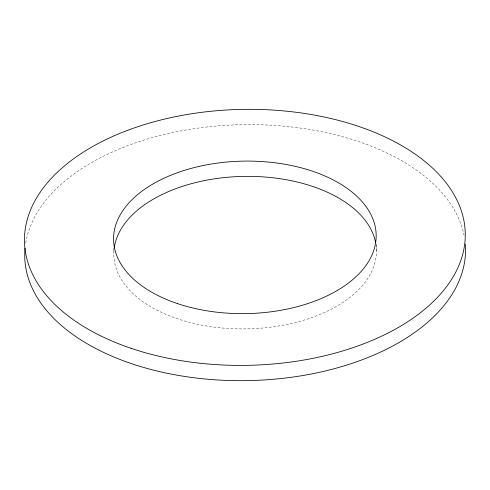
<?xml version="1.0" encoding="UTF-8"?>
<svg xmlns="http://www.w3.org/2000/svg" width="490" height="490" viewBox="0 0 490 490"><rect width="100%" height="100%" fill="white"/><g stroke="black" fill="none" stroke-linecap="round" stroke-linejoin="round"><path stroke-width="0.37" stroke-dasharray="2.45 1.84" d="M376.277 243.94L376.424 252.338M113.766 248.35L113.845 252.932M376.044 245.221A131.32 76.256 -1 0 1 247.321 328.863A131.32 76.256 -1 0 1 113.956 250.788M25.725 243.028A220.427 128 -1 0 1 243.236 124.644A220.427 128 -1 0 1 464.153 235.764"/><path stroke-width="0.73" d="M465.298 244.1A220.427 128 -1 0 1 244.302 380.663A220.427 128 -1 0 1 25.051 248.228M114.262 247.94A131.32 76.256 -1 0 1 242.942 176.406A131.32 76.256 -1 0 1 375.573 242.385M131.124 348.335A220.427 128 -1 0 0 465.231 237.203A220.427 128 -1 0 0 138.241 126.561A220.427 128 -1 0 0 131.124 348.335M177.398 303.573A131.32 76.256 -1 0 0 376.155 237.068A131.32 76.256 -1 0 0 181.049 171.451A131.32 76.256 -1 0 0 177.398 303.573"/></g></svg>
